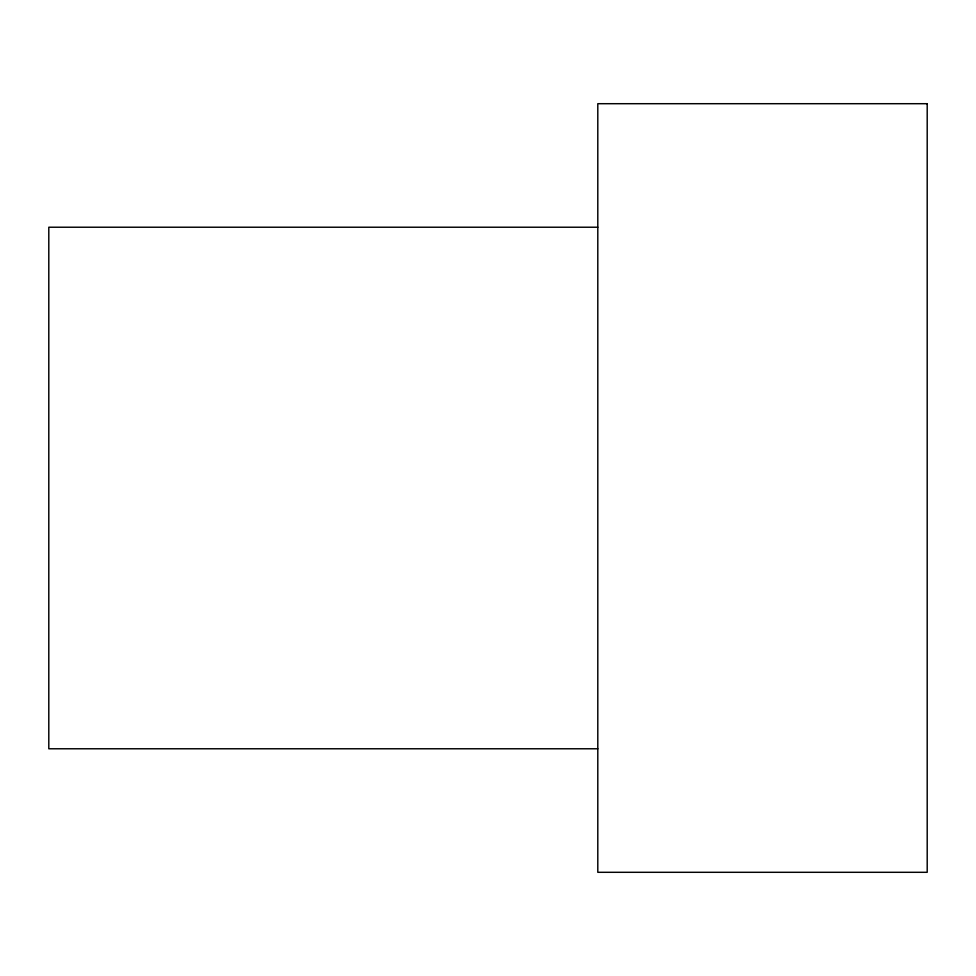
<?xml version="1.0" encoding="UTF-8"?>
<svg xmlns="http://www.w3.org/2000/svg" width="976" height="976" viewBox="0 0 976 976"><rect width="100%" height="100%" fill="white"/><g stroke="black" fill="none" stroke-linecap="round" stroke-linejoin="round"><path stroke-width="1.46" d="M597.8 227.225L48.8 227.225L48.8 748.775L597.8 748.775M927.2 103.7L597.8 103.7L597.8 872.3L927.2 872.3L927.2 103.7"/></g></svg>
